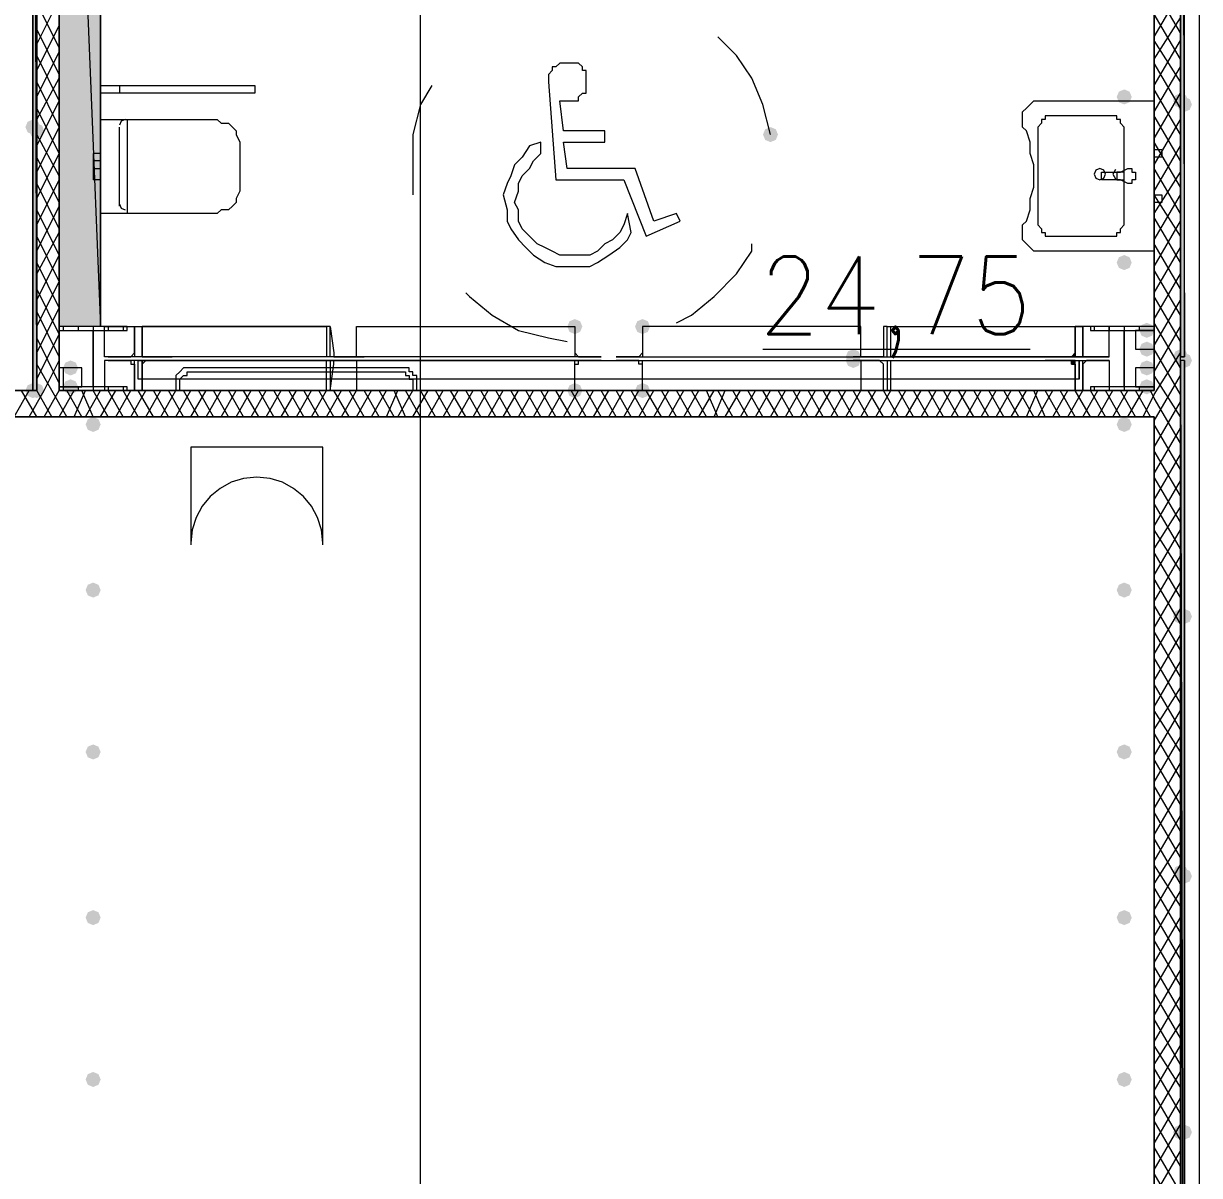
# Model space of a CAD drawing. Header units: millimetres. Extents: x 0 to 420, y 0 to 297.
# Drawn here: x 373.49 to 386.71, y 131.51 to 144.46 of the extents above; entities that cross this region are included whole.
import ezdxf

# ---------------------------------------------------------------- set-up
doc = ezdxf.new("R2010")
doc.units = ezdxf.units.MM
doc.styles.get("Standard").update_dxf_attribs({"font": 'STANDARD'})

msp = doc.modelspace()

# ---------------------------------------------------------------- hatches: boundary and pattern name
h = msp.add_hatch(color=7)
h.paths.add_polyline_path([(373.634, 158.072667), (373.591667, 158.072667), (373.634, 140.335)], flags=0)
h.paths.add_polyline_path([(373.591667, 158.072667), (373.634, 140.335), (373.591667, 140.335)], flags=0)
h = msp.add_hatch(color=7)
h.paths.add_polyline_path([(386.545667, 158.072667), (386.503333, 158.072667), (386.545667, 140.716)], flags=0)
h.paths.add_polyline_path([(386.503333, 158.072667), (386.545667, 140.716), (386.503333, 140.716)], flags=0)
h = msp.add_hatch(color=7)
h.paths.add_polyline_path([(374.353667, 152.484667), (373.888, 152.484667), (374.353667, 141.054667)], flags=0)
h.paths.add_polyline_path([(373.888, 152.484667), (374.353667, 141.054667), (373.888, 141.054667)], flags=0)
for color, points in [(7, [(374.353667, 143.637), (374.328796, 143.577204), (374.269, 143.552333), (374.209204, 143.577204), (374.184333, 143.637), (374.209204, 143.696796), (374.269, 143.721667), (374.328796, 143.696796)]), (7, [(385.953, 143.637), (385.928129, 143.577204), (385.868333, 143.552333), (385.808538, 143.577204), (385.783667, 143.637), (385.808537, 143.696796), (385.868333, 143.721667), (385.928129, 143.696796)]), (254, [(386.588, 143.594667), (386.563129, 143.534871), (386.503333, 143.51), (386.443537, 143.534871), (386.418667, 143.594667), (386.443537, 143.654462), (386.503333, 143.679333), (386.563129, 143.654463)]), (254, [(386.630333, 143.552333), (386.605462, 143.492537), (386.545667, 143.467667), (386.485871, 143.492537), (386.461, 143.552333), (386.485871, 143.612129), (386.545667, 143.637), (386.605462, 143.612129)]), (254, [(373.676333, 143.298333), (373.651462, 143.238537), (373.591667, 143.213667), (373.531871, 143.238537), (373.507, 143.298333), (373.531871, 143.358129), (373.591667, 143.383), (373.651462, 143.358129)]), (254, [(373.718667, 143.256), (373.693796, 143.196204), (373.634, 143.171333), (373.574204, 143.196204), (373.549333, 143.256), (373.574204, 143.315796), (373.634, 143.340667), (373.693796, 143.315796)]), (7, [(381.973667, 143.213667), (381.948796, 143.153871), (381.889, 143.129), (381.829204, 143.153871), (381.804333, 143.213667), (381.829204, 143.273462), (381.889, 143.298333), (381.948796, 143.273463)]), (7, [(374.353667, 141.774333), (374.328796, 141.714537), (374.269, 141.689667), (374.209204, 141.714537), (374.184333, 141.774333), (374.209204, 141.834129), (374.269, 141.859), (374.328796, 141.834129)]), (7, [(385.953, 141.774333), (385.928129, 141.714537), (385.868333, 141.689667), (385.808538, 141.714537), (385.783667, 141.774333), (385.808537, 141.834129), (385.868333, 141.859), (385.928129, 141.834129)]), (7, [(379.772333, 141.054667), (379.747462, 140.994871), (379.687667, 140.97), (379.627871, 140.994871), (379.603, 141.054667), (379.627871, 141.114462), (379.687667, 141.139333), (379.747462, 141.114463)]), (7, [(380.534333, 141.054667), (380.509462, 140.994871), (380.449667, 140.97), (380.389871, 140.994871), (380.365, 141.054667), (380.389871, 141.114462), (380.449667, 141.139333), (380.509462, 141.114463)]), (7, [(386.207, 141.012333), (386.182129, 140.952537), (386.122333, 140.927667), (386.062538, 140.952537), (386.037667, 141.012333), (386.062537, 141.072129), (386.122333, 141.097), (386.182129, 141.072129)]), (7, [(382.905, 140.716), (382.880129, 140.656204), (382.820333, 140.631333), (382.760538, 140.656204), (382.735667, 140.716), (382.760537, 140.775796), (382.820333, 140.800667), (382.880129, 140.775796)]), (7, [(382.905, 140.673667), (382.880129, 140.613871), (382.820333, 140.589), (382.760538, 140.613871), (382.735667, 140.673667), (382.760537, 140.733462), (382.820333, 140.758333), (382.880129, 140.733463)]), (7, [(386.207, 140.800667), (386.182129, 140.740871), (386.122333, 140.716), (386.062538, 140.740871), (386.037667, 140.800667), (386.062537, 140.860462), (386.122333, 140.885333), (386.182129, 140.860463)]), (254, [(386.588, 140.716), (386.563129, 140.656204), (386.503333, 140.631333), (386.443537, 140.656204), (386.418667, 140.716), (386.443537, 140.775796), (386.503333, 140.800667), (386.563129, 140.775796)]), (254, [(386.630333, 140.673667), (386.605462, 140.613871), (386.545667, 140.589), (386.485871, 140.613871), (386.461, 140.673667), (386.485871, 140.733462), (386.545667, 140.758333), (386.605462, 140.733463)]), (254, [(386.630333, 140.673667), (386.605462, 140.613871), (386.545667, 140.589), (386.485871, 140.613871), (386.461, 140.673667), (386.485871, 140.733462), (386.545667, 140.758333), (386.605462, 140.733463)]), (7, [(374.099667, 140.589), (374.074796, 140.529204), (374.015, 140.504333), (373.955204, 140.529204), (373.930333, 140.589), (373.955204, 140.648796), (374.015, 140.673667), (374.074796, 140.648796)]), (98, [(375.158, 140.716), (375.115667, 140.716)]), (98, [(384.979333, 140.716), (385.021667, 140.716)]), (98, [(384.979333, 140.673667), (385.021667, 140.673667)]), (7, [(386.207, 140.589), (386.182129, 140.529204), (386.122333, 140.504333), (386.062538, 140.529204), (386.037667, 140.589), (386.062537, 140.648796), (386.122333, 140.673667), (386.182129, 140.648796)]), (254, [(373.676333, 140.335), (373.651462, 140.275204), (373.591667, 140.250333), (373.531871, 140.275204), (373.507, 140.335), (373.531871, 140.394796), (373.591667, 140.419667), (373.651462, 140.394796)]), (7, [(373.718667, 140.335), (373.693796, 140.275204), (373.634, 140.250333), (373.574204, 140.275204), (373.549333, 140.335), (373.574204, 140.394796), (373.634, 140.419667), (373.693796, 140.394796)]), (7, [(374.099667, 140.377333), (374.074796, 140.317537), (374.015, 140.292667), (373.955204, 140.317537), (373.930333, 140.377333), (373.955204, 140.437129), (374.015, 140.462), (374.074796, 140.437129)]), (7, [(379.772333, 140.335), (379.747462, 140.275204), (379.687667, 140.250333), (379.627871, 140.275204), (379.603, 140.335), (379.627871, 140.394796), (379.687667, 140.419667), (379.747462, 140.394796)]), (7, [(380.534333, 140.335), (380.509462, 140.275204), (380.449667, 140.250333), (380.389871, 140.275204), (380.365, 140.335), (380.389871, 140.394796), (380.449667, 140.419667), (380.509462, 140.394796)]), (7, [(386.207, 140.377333), (386.182129, 140.317537), (386.122333, 140.292667), (386.062538, 140.317537), (386.037667, 140.377333), (386.062537, 140.437129), (386.122333, 140.462), (386.182129, 140.437129)]), (7, [(374.353667, 139.954), (374.328796, 139.894204), (374.269, 139.869333), (374.209204, 139.894204), (374.184333, 139.954), (374.209204, 140.013796), (374.269, 140.038667), (374.328796, 140.013796)]), (7, [(385.953, 139.954), (385.928129, 139.894204), (385.868333, 139.869333), (385.808538, 139.894204), (385.783667, 139.954), (385.808537, 140.013796), (385.868333, 140.038667), (385.928129, 140.013796)]), (7, [(374.353667, 138.091333), (374.328796, 138.031537), (374.269, 138.006667), (374.209204, 138.031537), (374.184333, 138.091333), (374.209204, 138.151129), (374.269, 138.176), (374.328796, 138.151129)]), (7, [(385.953, 138.091333), (385.928129, 138.031537), (385.868333, 138.006667), (385.808538, 138.031537), (385.783667, 138.091333), (385.808537, 138.151129), (385.868333, 138.176), (385.928129, 138.151129)]), (254, [(386.588, 137.795), (386.563129, 137.735204), (386.503333, 137.710333), (386.443537, 137.735204), (386.418667, 137.795), (386.443537, 137.854796), (386.503333, 137.879667), (386.563129, 137.854796)]), (254, [(386.630333, 137.795), (386.605462, 137.735204), (386.545667, 137.710333), (386.485871, 137.735204), (386.461, 137.795), (386.485871, 137.854796), (386.545667, 137.879667), (386.605462, 137.854796)]), (7, [(374.353667, 136.271), (374.328796, 136.211204), (374.269, 136.186333), (374.209204, 136.211204), (374.184333, 136.271), (374.209204, 136.330796), (374.269, 136.355667), (374.328796, 136.330796)]), (7, [(385.953, 136.271), (385.928129, 136.211204), (385.868333, 136.186333), (385.808538, 136.211204), (385.783667, 136.271), (385.808537, 136.330796), (385.868333, 136.355667), (385.928129, 136.330796)]), (254, [(386.588, 134.916333), (386.563129, 134.856537), (386.503333, 134.831667), (386.443537, 134.856537), (386.418667, 134.916333), (386.443537, 134.976129), (386.503333, 135.001), (386.563129, 134.976129)]), (254, [(386.630333, 134.874), (386.605462, 134.814204), (386.545667, 134.789333), (386.485871, 134.814204), (386.461, 134.874), (386.485871, 134.933796), (386.545667, 134.958667), (386.605462, 134.933796)]), (7, [(374.353667, 134.408333), (374.328796, 134.348537), (374.269, 134.323667), (374.209204, 134.348537), (374.184333, 134.408333), (374.209204, 134.468129), (374.269, 134.493), (374.328796, 134.468129)]), (7, [(385.953, 134.408333), (385.928129, 134.348537), (385.868333, 134.323667), (385.808538, 134.348537), (385.783667, 134.408333), (385.808537, 134.468129), (385.868333, 134.493), (385.928129, 134.468129)]), (7, [(374.353667, 132.588), (374.328796, 132.528204), (374.269, 132.503333), (374.209204, 132.528204), (374.184333, 132.588), (374.209204, 132.647796), (374.269, 132.672667), (374.328796, 132.647796)]), (7, [(385.953, 132.588), (385.928129, 132.528204), (385.868333, 132.503333), (385.808538, 132.528204), (385.783667, 132.588), (385.808537, 132.647796), (385.868333, 132.672667), (385.928129, 132.647796)]), (254, [(386.588, 131.995333), (386.563129, 131.935538), (386.503333, 131.910667), (386.443537, 131.935538), (386.418667, 131.995333), (386.443537, 132.055129), (386.503333, 132.08), (386.563129, 132.055129)]), (254, [(386.630333, 131.995333), (386.605462, 131.935538), (386.545667, 131.910667), (386.485871, 131.935538), (386.461, 131.995333), (386.485871, 132.055129), (386.545667, 132.08), (386.605462, 132.055129)])]:
    msp.add_hatch(color=color).paths.add_polyline_path(points, flags=0)
h = msp.add_hatch(color=98)
h.paths.add_polyline_path([(374.819333, 141.054667), (374.819333, 140.800667)], flags=0)
h.paths.add_polyline_path([(374.819333, 140.800667), (374.819333, 141.054667)], flags=0)
h = msp.add_hatch(color=98)
h.paths.add_polyline_path([(385.318, 141.054667), (385.318, 140.800667)], flags=0)
h.paths.add_polyline_path([(385.318, 140.800667), (385.318, 141.054667)], flags=0)
h = msp.add_hatch(color=98)
h.paths.add_polyline_path([(374.819333, 140.800667), (374.819333, 140.758333)], flags=0)
h.paths.add_polyline_path([(374.819333, 140.758333), (374.819333, 140.800667)], flags=0)
h = msp.add_hatch(color=98)
h.paths.add_polyline_path([(374.819333, 140.758333), (374.819333, 140.716)], flags=0)
h.paths.add_polyline_path([(374.819333, 140.716), (374.819333, 140.758333)], flags=0)
h = msp.add_hatch(color=98)
h.paths.add_polyline_path([(385.318, 140.716), (385.318, 140.758333)], flags=0)
h.paths.add_polyline_path([(385.318, 140.758333), (385.318, 140.716), (385.275667, 140.716)], flags=0)
h.paths.add_polyline_path([(385.318, 140.716), (385.275667, 140.716)], flags=0)
h.paths.add_polyline_path([(385.275667, 140.716), (385.318, 140.716)], flags=0)
h = msp.add_hatch(color=98)
h.paths.add_polyline_path([(385.318, 140.800667), (385.318, 140.758333)], flags=0)
h.paths.add_polyline_path([(385.318, 140.758333), (385.318, 140.800667)], flags=0)
h = msp.add_hatch(color=98)
h.paths.add_polyline_path([(374.819333, 140.716), (374.861667, 140.716)], flags=0)
h.paths.add_polyline_path([(374.861667, 140.716), (374.819333, 140.716)], flags=0)
h = msp.add_hatch(color=98)
h.paths.add_polyline_path([(375.115667, 140.716), (374.819333, 140.716)], flags=0)
h.paths.add_polyline_path([(375.115667, 140.716), (374.819333, 140.716), (374.861667, 140.716)], flags=0)
h = msp.add_hatch(color=98)
h.paths.add_polyline_path([(374.819333, 140.716), (375.158, 140.716)], flags=0)
h.paths.add_polyline_path([(375.158, 140.716), (374.819333, 140.716)], flags=0)
h.paths.add_polyline_path([(375.158, 140.716), (374.819333, 140.716)], flags=0)
h.paths.add_polyline_path([(374.819333, 140.716), (375.158, 140.716)], flags=0)
h.paths.add_polyline_path([(375.158, 140.716), (374.819333, 140.716)], flags=0)
h.paths.add_polyline_path([(375.158, 140.716), (374.819333, 140.716)], flags=0)
h.paths.add_polyline_path([(374.819333, 140.716), (375.158, 140.716)], flags=0)
h.paths.add_polyline_path([(375.158, 140.716), (374.819333, 140.716)], flags=0)
h.paths.add_polyline_path([(375.158, 140.716), (374.819333, 140.716)], flags=0)
h.paths.add_polyline_path([(374.819333, 140.716), (375.158, 140.716)], flags=0)
h.paths.add_polyline_path([(375.158, 140.716), (374.819333, 140.716)], flags=0)
h.paths.add_polyline_path([(375.158, 140.716), (374.819333, 140.716)], flags=0)
h.paths.add_polyline_path([(374.819333, 140.716), (375.158, 140.716)], flags=0)
h = msp.add_hatch(color=98)
h.paths.add_polyline_path([(374.819333, 140.673667), (375.158, 140.673667)], flags=0)
h.paths.add_polyline_path([(375.158, 140.673667), (374.819333, 140.673667)], flags=0)
h.paths.add_polyline_path([(375.158, 140.673667), (374.819333, 140.673667)], flags=0)
h.paths.add_polyline_path([(374.819333, 140.673667), (375.158, 140.673667)], flags=0)
h.paths.add_polyline_path([(375.158, 140.673667), (374.819333, 140.673667)], flags=0)
h.paths.add_polyline_path([(375.158, 140.673667), (374.819333, 140.673667)], flags=0)
h.paths.add_polyline_path([(374.819333, 140.673667), (375.158, 140.673667)], flags=0)
h.paths.add_polyline_path([(375.158, 140.673667), (374.819333, 140.673667)], flags=0)
h.paths.add_polyline_path([(375.158, 140.673667), (374.819333, 140.673667)], flags=0)
h.paths.add_polyline_path([(374.819333, 140.673667), (375.158, 140.673667)], flags=0)
h.paths.add_polyline_path([(375.158, 140.673667), (374.819333, 140.673667)], flags=0)
h.paths.add_polyline_path([(375.158, 140.673667), (374.819333, 140.673667)], flags=0)
h.paths.add_polyline_path([(374.819333, 140.673667), (375.158, 140.673667)], flags=0)
h.paths.add_polyline_path([(375.158, 140.673667), (375.115667, 140.673667)], flags=0)
h.paths.add_polyline_path([(375.158, 140.673667), (375.115667, 140.673667)], flags=0)
h.paths.add_polyline_path([(375.115667, 140.673667), (375.158, 140.673667)], flags=0)
h = msp.add_hatch(color=98)
h.paths.add_polyline_path([(374.861667, 140.673667), (374.819333, 140.673667)], flags=0)
h.paths.add_polyline_path([(374.861667, 140.673667), (374.819333, 140.673667), (375.115667, 140.673667)], flags=0)
h = msp.add_hatch(color=98)
h.paths.add_polyline_path([(374.819333, 140.631333), (374.819333, 140.589)], flags=0)
h.paths.add_polyline_path([(374.819333, 140.589), (374.819333, 140.631333)], flags=0)
h = msp.add_hatch(color=98)
h.paths.add_polyline_path([(375.115667, 140.716), (375.158, 140.716)], flags=0)
h.paths.add_polyline_path([(375.158, 140.716), (375.115667, 140.716)], flags=0)
h = msp.add_hatch(color=98)
h.paths.add_polyline_path([(384.979333, 140.716), (385.021667, 140.716)], flags=0)
h.paths.add_polyline_path([(385.021667, 140.716), (384.979333, 140.716)], flags=0)
h = msp.add_hatch(color=98)
h.paths.add_polyline_path([(384.979333, 140.716), (385.318, 140.716)], flags=0)
h.paths.add_polyline_path([(385.318, 140.716), (384.979333, 140.716)], flags=0)
h.paths.add_polyline_path([(385.318, 140.716), (384.979333, 140.716)], flags=0)
h.paths.add_polyline_path([(384.979333, 140.716), (385.318, 140.716)], flags=0)
h.paths.add_polyline_path([(385.318, 140.716), (384.979333, 140.716)], flags=0)
h.paths.add_polyline_path([(385.318, 140.716), (384.979333, 140.716)], flags=0)
h.paths.add_polyline_path([(384.979333, 140.716), (385.318, 140.716)], flags=0)
h.paths.add_polyline_path([(385.318, 140.716), (384.979333, 140.716)], flags=0)
h.paths.add_polyline_path([(385.318, 140.716), (384.979333, 140.716)], flags=0)
h.paths.add_polyline_path([(384.979333, 140.716), (385.318, 140.716)], flags=0)
h.paths.add_polyline_path([(385.318, 140.716), (384.979333, 140.716)], flags=0)
h.paths.add_polyline_path([(385.318, 140.716), (384.979333, 140.716)], flags=0)
h.paths.add_polyline_path([(384.979333, 140.716), (385.318, 140.716)], flags=0)
h = msp.add_hatch(color=98)
h.paths.add_polyline_path([(384.979333, 140.673667), (385.318, 140.673667)], flags=0)
h.paths.add_polyline_path([(385.318, 140.673667), (384.979333, 140.673667)], flags=0)
h.paths.add_polyline_path([(385.318, 140.673667), (384.979333, 140.673667)], flags=0)
h.paths.add_polyline_path([(384.979333, 140.673667), (385.318, 140.673667)], flags=0)
h.paths.add_polyline_path([(385.318, 140.673667), (384.979333, 140.673667)], flags=0)
h.paths.add_polyline_path([(385.318, 140.673667), (384.979333, 140.673667)], flags=0)
h.paths.add_polyline_path([(384.979333, 140.673667), (385.318, 140.673667)], flags=0)
h.paths.add_polyline_path([(385.318, 140.673667), (384.979333, 140.673667)], flags=0)
h.paths.add_polyline_path([(385.318, 140.673667), (384.979333, 140.673667)], flags=0)
h.paths.add_polyline_path([(384.979333, 140.673667), (385.318, 140.673667)], flags=0)
h.paths.add_polyline_path([(385.318, 140.673667), (384.979333, 140.673667)], flags=0)
h.paths.add_polyline_path([(385.318, 140.673667), (384.979333, 140.673667)], flags=0)
h.paths.add_polyline_path([(384.979333, 140.673667), (385.318, 140.673667)], flags=0)
h = msp.add_hatch(color=98)
h.paths.add_polyline_path([(384.979333, 140.673667), (385.021667, 140.673667)], flags=0)
h.paths.add_polyline_path([(385.021667, 140.673667), (384.979333, 140.673667)], flags=0)
h = msp.add_hatch(color=98)
h.paths.add_polyline_path([(385.318, 140.716), (385.275667, 140.716)], flags=0)
h.paths.add_polyline_path([(385.275667, 140.716), (385.318, 140.716)], flags=0)
h.paths.add_polyline_path([(385.318, 140.716), (385.275667, 140.716)], flags=0)
h.paths.add_polyline_path([(385.318, 140.716), (385.275667, 140.716), (385.021667, 140.716)], flags=0)
h = msp.add_hatch(color=98)
h.paths.add_polyline_path([(385.318, 140.673667), (385.021667, 140.673667)], flags=0)
h.paths.add_polyline_path([(385.021667, 140.673667), (385.318, 140.673667), (385.275667, 140.673667)], flags=0)
h = msp.add_hatch(color=98)
h.paths.add_polyline_path([(385.318, 140.673667), (385.275667, 140.673667), (385.318, 140.631333)], flags=0)
h.paths.add_polyline_path([(385.275667, 140.673667), (385.318, 140.631333), (385.275667, 140.631333)], flags=0)
h.paths.add_polyline_path([(385.318, 140.631333), (385.275667, 140.631333)], flags=0)
h.paths.add_polyline_path([(385.275667, 140.631333), (385.318, 140.631333)], flags=0)
h.paths.add_polyline_path([(385.318, 140.631333), (385.275667, 140.631333)], flags=0)
h.paths.add_polyline_path([(385.318, 140.631333), (385.275667, 140.631333)], flags=0)
h = msp.add_hatch(color=98)
h.paths.add_polyline_path([(385.318, 140.631333), (385.318, 140.589)], flags=0)
h.paths.add_polyline_path([(385.318, 140.589), (385.318, 140.631333)], flags=0)
h = msp.add_hatch(color=7)
h.paths.add_polyline_path([(386.545667, 140.673667), (386.503333, 140.673667), (386.545667, 123.317)], flags=0)
h.paths.add_polyline_path([(386.503333, 140.673667), (386.545667, 123.317), (386.503333, 123.317)], flags=0)
h = msp.add_hatch(color=98)
h.paths.add_polyline_path([(374.819333, 140.589), (374.819333, 140.335)], flags=0)
h.paths.add_polyline_path([(374.819333, 140.335), (374.819333, 140.589)], flags=0)
h = msp.add_hatch(color=98)
h.paths.add_polyline_path([(385.318, 140.589), (385.318, 140.335)], flags=0)
h.paths.add_polyline_path([(385.318, 140.335), (385.318, 140.589)], flags=0)

# ---------------------------------------------------------------- linework, layer by layer
at = {"color": 7, "lineweight": 0}
for points in [[(100.922667, 105.029), (386.715, 105.029), (386.715, 222.715667), (100.922667, 222.715667)], [(373.634, 158.072667), (373.591667, 158.072667), (373.634, 140.335)], [(373.591667, 158.072667), (373.634, 140.335), (373.591667, 140.335)], [(373.634, 140.335), (373.634, 158.072667), (373.591667, 158.072667), (373.591667, 140.335)], [(373.634, 140.335), (373.634, 158.072667), (373.591667, 158.072667), (373.591667, 140.335)], [(386.545667, 158.072667), (386.503333, 158.072667), (386.545667, 140.716)], [(386.503333, 158.072667), (386.545667, 140.716), (386.503333, 140.716)], [(386.503333, 158.072667), (386.503333, 140.716), (386.545667, 140.716), (386.545667, 158.072667)], [(386.503333, 158.072667), (386.503333, 140.716), (386.545667, 140.716), (386.545667, 158.072667)], [(374.353667, 152.484667), (373.888, 152.484667), (374.353667, 141.054667)], [(373.888, 152.484667), (374.353667, 141.054667), (373.888, 141.054667)], [(374.353667, 152.484667), (374.353667, 141.054667), (373.888, 141.054667), (373.888, 152.484667)], [(373.634, 140.335), (373.634, 151.468667), (357.039333, 151.468667), (357.039333, 140.335)], [(379.391333, 143.806333), (379.476, 142.705667), (380.238, 142.705667), (380.492, 142.070667), (380.873, 142.24), (380.830667, 142.324667), (380.576667, 142.24), (380.365, 142.832667), (379.603, 142.832667), (379.560667, 143.129), (380.026333, 143.129), (380.026333, 143.256), (379.560667, 143.256), (379.518333, 143.594667), (379.560667, 143.594667), (379.603, 143.594667), (379.645333, 143.594667), (379.687667, 143.594667), (379.73, 143.594667), (379.73, 143.637), (379.772333, 143.679333), (379.814667, 143.679333), (379.814667, 143.721667), (379.814667, 143.764), (379.814667, 143.806333), (379.814667, 143.848667), (379.814667, 143.891), (379.814667, 143.933333), (379.772333, 143.933333), (379.772333, 143.975667), (379.73, 144.018), (379.687667, 144.018), (379.645333, 144.018), (379.603, 144.018), (379.560667, 144.018), (379.518333, 144.018), (379.476, 143.975667), (379.433667, 143.975667), (379.433667, 143.933333), (379.391333, 143.891), (379.391333, 143.848667)], [(374.353667, 143.848667), (374.353667, 143.594667)], [(374.353667, 143.764), (376.089333, 143.764), (376.089333, 143.721667), (376.089333, 143.679333), (374.353667, 143.679333), (374.353667, 143.764), (374.565333, 143.764), (374.565333, 143.679333), (374.353667, 143.679333)], [(384.767667, 143.256), (384.725333, 143.298333), (384.725333, 143.383), (384.725333, 143.467667), (384.767667, 143.51), (384.81, 143.552333), (384.852333, 143.594667), (384.894667, 143.594667), (386.207, 143.594667), (386.207, 141.901333), (384.894667, 141.901333), (384.852333, 141.901333), (384.81, 141.943667), (384.767667, 141.986), (384.725333, 142.028333), (384.725333, 142.113), (384.725333, 142.197667), (384.767667, 142.24), (384.81, 142.367), (384.81, 142.494), (384.852333, 142.621), (384.852333, 142.748), (384.852333, 142.875), (384.81, 143.002), (384.81, 143.129)], [(385.741333, 143.425333), (385.021667, 143.425333), (384.979333, 143.425333), (384.979333, 143.383), (384.937, 143.383), (384.937, 143.340667), (384.894667, 143.298333), (384.894667, 143.256), (384.894667, 142.24), (384.894667, 142.197667), (384.937, 142.155333), (384.937, 142.113), (384.979333, 142.113), (384.979333, 142.070667), (385.021667, 142.070667), (385.741333, 142.070667), (385.783667, 142.070667), (385.783667, 142.113), (385.826, 142.113), (385.826, 142.155333), (385.868333, 142.197667), (385.868333, 142.24), (385.868333, 143.256), (385.868333, 143.298333), (385.826, 143.340667), (385.826, 143.383), (385.783667, 143.383), (385.783667, 143.425333)], [(375.92, 142.621), (375.92, 142.578667), (375.877667, 142.494), (375.877667, 142.451667), (375.835333, 142.409333), (375.793, 142.367), (375.708333, 142.367), (375.666, 142.324667), (375.623667, 142.324667), (374.353667, 142.324667), (374.353667, 143.383), (375.623667, 143.383), (375.666, 143.383), (375.708333, 143.340667), (375.793, 143.340667), (375.835333, 143.298333), (375.877667, 143.256), (375.877667, 143.213667), (375.92, 143.129), (375.92, 143.086667)], [(374.353667, 142.494), (374.353667, 143.213667)], [(380.322667, 142.113), (380.280333, 142.324667), (380.238, 142.197667), (380.195667, 142.113), (380.111, 142.028333), (380.026333, 141.986), (379.941667, 141.901333), (379.857, 141.859), (379.73, 141.859), (379.645333, 141.859), (379.518333, 141.859), (379.433667, 141.901333), (379.349, 141.943667), (379.264333, 141.986), (379.179667, 142.070667), (379.095, 142.155333), (379.052667, 142.24), (379.052667, 142.367), (379.010333, 142.451667), (379.052667, 142.578667), (379.052667, 142.663333), (379.095, 142.748), (379.179667, 142.832667), (379.222, 142.917333), (379.306667, 143.002), (379.306667, 143.129), (379.179667, 143.086667), (379.095, 142.959667), (379.010333, 142.875), (378.968, 142.748), (378.925667, 142.663333), (378.883333, 142.536333), (378.925667, 142.367), (378.925667, 142.24), (378.968, 142.155333), (379.052667, 142.028333), (379.137333, 141.943667), (379.222, 141.859), (379.349, 141.774333), (379.476, 141.732), (379.603, 141.732), (379.73, 141.732), (379.857, 141.732), (379.941667, 141.774333), (380.068667, 141.859), (380.195667, 141.943667), (380.280333, 142.028333)], [(386.207, 142.959667), (386.207, 143.044333), (386.291667, 143.044333), (386.291667, 142.959667)], [(385.656667, 142.769167), (385.638061, 142.814061), (385.593167, 142.832667), (385.548272, 142.814061), (385.529667, 142.769167), (385.548272, 142.724272), (385.593167, 142.705667), (385.638061, 142.724272)], [(385.910667, 142.663333), (385.826, 142.705667), (385.783667, 142.705667), (385.614333, 142.705667), (385.614333, 142.748), (385.614333, 142.790333), (385.783667, 142.790333), (385.826, 142.790333), (385.910667, 142.832667), (385.953, 142.832667), (385.953, 142.790333), (385.995333, 142.790333), (385.995333, 142.748), (385.995333, 142.705667), (385.953, 142.705667), (385.953, 142.663333)], [(386.207, 142.451667), (386.207, 142.536333), (386.291667, 142.536333), (386.291667, 142.451667)], [(374.65, 141.054667), (373.888, 141.054667), (373.888, 141.012333), (374.269, 141.012333), (374.269, 140.377333), (373.888, 140.377333), (373.888, 140.335), (374.65, 140.335), (374.65, 140.377333), (374.269, 140.377333), (374.269, 141.012333), (374.65, 141.012333)], [(377.232333, 141.054667), (379.687667, 141.054667), (379.687667, 140.716), (377.232333, 140.716)], [(382.905, 141.054667), (380.449667, 141.054667), (380.449667, 140.716), (382.905, 140.716)], [(386.207, 141.054667), (385.487333, 141.054667), (385.487333, 141.012333), (385.868333, 141.012333), (385.868333, 140.377333), (385.487333, 140.377333), (385.487333, 140.335), (386.207, 140.335), (386.207, 140.377333), (385.868333, 140.377333), (385.868333, 141.012333), (386.207, 141.012333)], [(386.207, 141.012333), (385.995333, 141.012333), (385.995333, 140.800667), (386.207, 140.800667), (386.207, 141.012333), (385.995333, 141.012333), (385.995333, 140.800667), (386.207, 140.800667)], [(377.232333, 140.335), (379.687667, 140.335), (379.687667, 140.673667), (377.232333, 140.673667)], [(382.905, 140.335), (380.449667, 140.335), (380.449667, 140.673667), (382.905, 140.673667)], [(385.699, 140.716), (385.445, 140.716), (385.402667, 140.716)], [(386.545667, 140.673667), (386.503333, 140.673667), (386.545667, 123.317)], [(386.503333, 140.673667), (386.545667, 123.317), (386.503333, 123.317)], [(386.545667, 123.317), (386.545667, 140.673667), (386.503333, 140.673667), (386.503333, 123.317)], [(386.545667, 123.317), (386.545667, 140.673667), (386.503333, 140.673667), (386.503333, 123.317)], [(374.142, 140.589), (373.930333, 140.589), (373.930333, 140.377333), (374.142, 140.377333), (374.142, 140.589), (373.888, 140.589), (373.888, 140.377333), (374.142, 140.377333)], [(375.158, 140.335), (375.285, 140.335), (375.242667, 140.335), (375.242667, 140.419667), (375.242667, 140.462), (375.285, 140.504333), (375.327333, 140.504333), (375.327333, 140.546667), (375.369667, 140.546667), (377.740333, 140.546667), (377.782667, 140.546667), (377.782667, 140.504333), (377.825, 140.504333), (377.825, 140.462), (377.867333, 140.462), (377.867333, 140.419667), (377.867333, 140.335), (377.825, 140.335), (377.952, 140.335), (377.909667, 140.335), (377.909667, 140.419667), (377.909667, 140.462), (377.909667, 140.504333), (377.867333, 140.504333), (377.867333, 140.546667), (377.825, 140.546667), (377.825, 140.589), (377.782667, 140.589), (377.740333, 140.589), (375.369667, 140.589), (375.327333, 140.589), (375.285, 140.589), (375.242667, 140.546667), (375.200333, 140.504333), (375.200333, 140.462), (375.200333, 140.419667), (375.200333, 140.335)], [(386.207, 140.589), (385.995333, 140.589), (385.995333, 140.377333), (386.207, 140.377333), (386.207, 140.589), (385.995333, 140.589), (385.995333, 140.377333), (386.207, 140.377333)], [(364.49, 140.038667), (357.039333, 140.038667), (357.039333, 105.537), (369.697, 105.537), (369.697, 111.633), (386.207, 111.633), (386.207, 122.936), (386.207, 140.038667)]]:
    msp.add_lwpolyline(points, close=True, dxfattribs=at)
at = {"color": 1, "lineweight": 0}
msp.add_lwpolyline([(278.595667, 123.232333), (368.596334, 123.232333), (368.596334, 124.375333), (370.205, 124.375333), (370.924667, 124.375333), (370.924667, 108.458), (377.952, 108.458), (377.952, 160.739666), (380.195667, 160.739666), (380.195667, 163.872333), (365.294334, 163.872333), (365.294334, 145.668999), (361.992334, 145.668999), (361.992334, 149.351999), (361.992334, 150.071666), (361.272667, 150.071666), (348.191667, 150.071666), (348.191667, 146.430999), (348.191667, 145.668999), (344.381667, 145.668999), (344.381667, 149.351999), (344.381667, 150.071666), (330.792667, 150.071666)], dxfattribs=at)
at = {"color": 7, "lineweight": 0}
for points in [[(386.503333, 105.537), (386.503333, 160.528)], [(373.634, 158.072667), (373.634, 140.335), (373.591667, 158.072667), (373.591667, 140.335)], [(386.503333, 140.716), (386.503333, 158.072667), (386.545667, 140.716), (386.545667, 158.072667)], [(373.888, 140.335), (373.888, 152.484667)], [(386.207, 152.484667), (386.207, 140.335)], [(373.634, 151.468667), (373.634, 140.335)], [(386.503333, 144.356667), (386.207, 144.864667)], [(373.634, 144.229667), (373.888, 144.737667)], [(386.207, 144.314333), (386.503333, 144.822333)], [(373.888, 144.187333), (373.634, 144.695333)], [(386.503333, 144.060333), (386.207, 144.568333)], [(386.207, 144.060333), (386.503333, 144.526)], [(373.634, 143.933333), (373.888, 144.441333)], [(373.888, 143.891), (373.634, 144.399)], [(381.889, 143.213667), (381.804333, 143.552333), (381.677333, 143.848667), (381.508, 144.102667), (381.296333, 144.314333)], [(386.207, 143.764), (386.503333, 144.272)], [(386.503333, 143.806333), (386.207, 144.272)], [(373.634, 143.637), (373.888, 144.145)], [(373.888, 143.594667), (373.634, 144.102667)], [(386.503333, 143.51), (386.207, 144.018)], [(386.207, 143.467667), (386.503333, 143.975667)], [(373.634, 143.383), (373.888, 143.848667)], [(373.888, 143.298333), (373.634, 143.806333)], [(378.079, 143.764), (377.952, 143.552333), (377.867333, 143.213667), (377.867333, 142.875), (377.867333, 142.536333)], [(386.503333, 143.213667), (386.207, 143.721667)], [(386.207, 143.171333), (386.503333, 143.679333)], [(373.634, 143.086667), (373.888, 143.594667)], [(373.888, 143.002), (373.634, 143.51)], [(386.503333, 142.917333), (386.207, 143.425333)], [(373.634, 142.790333), (373.888, 143.298333)], [(374.628833, 143.383), (374.583939, 143.364394), (374.565333, 143.3195)], [(374.565333, 142.875), (374.565333, 143.298333)], [(374.65, 143.383), (374.65, 142.324667)], [(386.207, 142.875), (386.503333, 143.383)], [(373.888, 142.748), (373.634, 143.213667)], [(386.503333, 142.621), (386.207, 143.129)], [(386.207, 142.578667), (386.503333, 143.086667)], [(373.634, 142.494), (373.888, 143.002)], [(373.888, 142.451667), (373.634, 142.959667)], [(374.269, 143.002), (374.269, 142.959667), (374.269, 142.917333)], [(374.353667, 143.002), (374.269, 143.002)], [(374.353667, 142.917333), (374.269, 142.917333), (374.269, 142.875), (374.269, 142.832667), (374.353667, 142.832667)], [(374.353667, 143.002), (374.353667, 142.959667), (374.353667, 142.917333)], [(374.353667, 142.917333), (374.353667, 142.875), (374.353667, 142.832667)], [(374.565333, 142.409333), (374.565333, 142.875)], [(374.269, 142.832667), (374.269, 142.748), (374.269, 142.705667)], [(374.353667, 142.832667), (374.353667, 142.748), (374.353667, 142.705667)], [(385.770459, 142.822557), (385.741333, 142.769175), (385.770459, 142.715793)], [(385.826, 142.790333), (385.783667, 142.790333), (385.783667, 142.748), (385.783667, 142.705667), (385.826, 142.705667)], [(385.868333, 142.790333), (385.826, 142.790333)], [(385.826, 142.705667), (385.868333, 142.705667), (385.868333, 142.790333)], [(386.503333, 142.324667), (386.207, 142.832667)], [(386.207, 142.324667), (386.503333, 142.790333)], [(373.634, 142.197667), (373.888, 142.705667)], [(373.888, 142.155333), (373.634, 142.663333)], [(374.353667, 142.705667), (374.269, 142.705667)], [(386.207, 142.028333), (386.503333, 142.536333)], [(386.503333, 142.070667), (386.207, 142.536333)], [(373.634, 141.901333), (373.888, 142.409333)], [(373.888, 141.859), (373.634, 142.367)], [(374.565333, 142.4305), (374.583939, 142.385605), (374.628833, 142.367)], [(386.503333, 141.774333), (386.207, 142.282333)], [(386.207, 141.732), (386.503333, 142.24)], [(373.634, 141.647333), (373.888, 142.113)], [(373.888, 141.562667), (373.634, 142.070667)], [(380.830667, 141.097), (381, 141.181667), (381.254, 141.393333), (381.508, 141.647333), (381.677333, 141.901333), (381.677333, 141.986)], [(386.503333, 141.478), (386.207, 141.986)], [(373.634, 141.351), (373.888, 141.859)], [(386.207, 141.435667), (386.503333, 141.943667)], [(373.888, 141.266333), (373.634, 141.774333)], [(386.503333, 141.181667), (386.207, 141.689667)], [(373.634, 141.054667), (373.888, 141.562667)], [(386.207, 141.139333), (386.503333, 141.647333)], [(373.888, 140.97), (373.634, 141.478)], [(378.46, 141.435667), (378.502333, 141.393333), (378.756333, 141.181667), (379.052667, 141.012333), (379.391333, 140.927667), (379.603, 140.885333)], [(386.503333, 140.885333), (386.207, 141.393333)], [(386.207, 140.843), (386.503333, 141.351)], [(373.634, 140.758333), (373.888, 141.266333)], [(373.888, 140.716), (373.634, 141.224)], [(373.930333, 141.054667), (373.930333, 141.012333)], [(374.099667, 141.054667), (374.099667, 141.012333)], [(374.269, 141.054667), (374.269, 140.335)], [(374.819333, 140.716), (374.396, 140.716), (374.396, 141.054667), (374.819333, 141.054667)], [(374.438333, 141.054667), (374.438333, 141.012333)], [(374.734667, 141.054667), (376.893667, 141.054667), (376.893667, 140.716), (374.734667, 140.716), (374.438333, 140.716), (374.692333, 140.716), (374.734667, 140.758333), (374.734667, 141.054667), (374.734667, 140.716)], [(374.607667, 141.054667), (374.607667, 141.012333)], [(376.936, 141.054667), (374.819333, 141.054667)], [(376.936, 140.716), (376.936, 141.054667), (376.978333, 140.758333), (376.978333, 140.716)], [(379.687667, 141.054667), (379.687667, 140.758333), (379.73, 140.716), (379.984, 140.716)], [(380.449667, 141.054667), (380.449667, 140.758333), (380.407333, 140.716), (380.153333, 140.716)], [(383.201333, 140.716), (383.201333, 141.054667), (383.159, 141.054667), (383.159, 140.758333), (383.159, 140.716)], [(383.201333, 141.054667), (385.318, 141.054667)], [(385.402667, 140.716), (385.402667, 141.054667), (385.402667, 140.758333), (385.402667, 140.716), (383.243667, 140.716), (383.243667, 141.054667), (385.402667, 141.054667)], [(385.318, 140.716), (385.699, 140.716), (385.699, 141.054667), (385.318, 141.054667)], [(385.529667, 141.054667), (385.529667, 141.012333)], [(385.699, 141.054667), (385.699, 141.012333)], [(385.868333, 141.054667), (385.868333, 140.335)], [(386.037667, 141.054667), (386.037667, 141.012333)], [(386.503333, 140.589), (386.207, 141.097)], [(386.207, 141.054667), (386.207, 141.012333)], [(386.207, 140.546667), (386.503333, 141.054667)], [(373.634, 140.462), (373.888, 140.97)], [(373.888, 140.419667), (373.634, 140.927667)], [(381.804333, 140.800667), (384.81, 140.800667)], [(386.503333, 140.292667), (386.207, 140.800667)], [(386.207, 140.292667), (386.503333, 140.758333)], [(373.803333, 140.335), (373.634, 140.631333)], [(373.718667, 140.335), (373.888, 140.673667)], [(374.819333, 140.673667), (374.396, 140.673667), (374.396, 140.335), (374.819333, 140.335)], [(374.734667, 140.335), (376.893667, 140.335), (376.893667, 140.673667), (374.734667, 140.673667), (374.438333, 140.673667), (374.692333, 140.673667), (374.692333, 140.631333), (374.734667, 140.631333), (374.734667, 140.335), (374.734667, 140.673667)], [(385.360333, 140.462), (385.360333, 140.673667), (385.360333, 140.631333), (385.360333, 140.462), (374.777, 140.462), (374.777, 140.673667), (385.360333, 140.673667)], [(376.936, 140.716), (374.819333, 140.716)], [(376.936, 140.673667), (374.819333, 140.673667)], [(375.158, 140.716), (374.861667, 140.716)], [(375.158, 140.673667), (374.861667, 140.673667)], [(377.274667, 140.716), (377.317, 140.716), (377.274667, 140.716), (376.978333, 140.716), (377.274667, 140.716), (376.936, 140.716)], [(376.936, 140.673667), (376.936, 140.335), (376.978333, 140.631333)], [(376.978333, 140.631333), (376.978333, 140.673667), (377.274667, 140.673667), (376.936, 140.673667)], [(377.274667, 140.673667), (377.317, 140.673667), (377.274667, 140.673667), (376.978333, 140.673667)], [(379.984, 140.716), (379.687667, 140.716)], [(379.984, 140.673667), (379.687667, 140.673667)], [(379.687667, 140.335), (379.687667, 140.631333), (379.73, 140.631333), (379.73, 140.673667), (379.984, 140.673667)], [(380.153333, 140.716), (380.449667, 140.716)], [(380.153333, 140.673667), (380.449667, 140.673667)], [(380.449667, 140.335), (380.449667, 140.631333), (380.407333, 140.631333), (380.407333, 140.673667), (380.153333, 140.673667)], [(383.159, 140.716), (383.116667, 140.716), (382.862667, 140.716), (382.820333, 140.716), (383.201333, 140.716)], [(383.159, 140.631333), (383.116667, 140.673667), (382.862667, 140.673667), (382.820333, 140.673667), (383.201333, 140.673667)], [(382.862667, 140.716), (383.116667, 140.716)], [(382.862667, 140.673667), (383.116667, 140.673667)], [(383.201333, 140.673667), (383.201333, 140.335), (383.159, 140.335), (383.159, 140.631333)], [(383.201333, 140.716), (385.318, 140.716)], [(383.201333, 140.673667), (385.318, 140.673667)], [(385.402667, 140.335), (383.243667, 140.335), (383.243667, 140.673667), (385.402667, 140.673667), (385.699, 140.673667), (385.445, 140.673667), (385.402667, 140.631333), (385.402667, 140.335), (385.402667, 140.673667)], [(384.979333, 140.716), (385.275667, 140.716)], [(384.979333, 140.673667), (385.275667, 140.673667)], [(385.318, 140.673667), (385.699, 140.673667), (385.699, 140.335), (385.318, 140.335)], [(386.545667, 123.317), (386.545667, 140.673667), (386.545667, 123.317), (386.503333, 140.673667)], [(386.207, 139.996333), (386.503333, 140.504333)], [(386.503333, 140.038667), (386.207, 140.504333)], [(373.888, 140.335), (373.888, 140.377333)], [(373.930333, 140.377333), (373.930333, 140.335)], [(374.099667, 140.377333), (374.099667, 140.335)], [(374.438333, 140.377333), (374.438333, 140.335)], [(374.607667, 140.377333), (374.607667, 140.335)], [(385.529667, 140.377333), (385.529667, 140.335)], [(385.699, 140.377333), (385.699, 140.335)], [(386.037667, 140.377333), (386.037667, 140.335)], [(386.207, 140.377333), (386.207, 140.335)], [(373.634, 140.335), (370.84, 140.335)], [(373.38, 140.038667), (373.549333, 140.335)], [(373.634, 140.038667), (373.464667, 140.335)], [(373.549333, 140.038667), (373.718667, 140.335)], [(373.803333, 140.038667), (373.634, 140.335)], [(373.718667, 140.038667), (373.888, 140.335)], [(373.972667, 140.038667), (373.803333, 140.335)], [(373.888, 140.038667), (374.057333, 140.335)], [(386.207, 140.335), (373.888, 140.335)], [(374.142, 140.038667), (373.972667, 140.335)], [(374.057333, 140.038667), (374.184333, 140.335)], [(374.269, 140.038667), (374.142, 140.335)], [(374.184333, 140.038667), (374.353667, 140.335)], [(374.438333, 140.038667), (374.269, 140.335)], [(374.353667, 140.038667), (374.523, 140.335)], [(374.607667, 140.038667), (374.438333, 140.335)], [(374.523, 140.038667), (374.692333, 140.335)], [(374.777, 140.038667), (374.607667, 140.335)], [(374.692333, 140.038667), (374.861667, 140.335)], [(374.946333, 140.038667), (374.777, 140.335)], [(376.936, 140.335), (374.819333, 140.335)], [(374.861667, 140.038667), (375.031, 140.335)], [(375.115667, 140.038667), (374.946333, 140.335)], [(375.031, 140.038667), (375.200333, 140.335)], [(375.285, 140.038667), (375.115667, 140.335)], [(375.200333, 140.038667), (375.369667, 140.335)], [(375.200333, 140.335), (375.242667, 140.335)], [(375.454333, 140.038667), (375.285, 140.335)], [(375.369667, 140.038667), (375.539, 140.335)], [(375.623667, 140.038667), (375.454333, 140.335)], [(375.539, 140.038667), (375.708333, 140.335)], [(375.793, 140.038667), (375.623667, 140.335)], [(375.708333, 140.038667), (375.877667, 140.335)], [(375.962333, 140.038667), (375.793, 140.335)], [(375.877667, 140.038667), (376.047, 140.335)], [(376.131667, 140.038667), (375.962333, 140.335)], [(376.047, 140.038667), (376.216333, 140.335)], [(376.301, 140.038667), (376.131667, 140.335)], [(376.216333, 140.038667), (376.385667, 140.335)], [(376.470333, 140.038667), (376.301, 140.335)], [(376.385667, 140.038667), (376.555, 140.335)], [(376.639667, 140.038667), (376.470333, 140.335)], [(376.555, 140.038667), (376.724333, 140.335)], [(376.809, 140.038667), (376.639667, 140.335)], [(376.724333, 140.038667), (376.893667, 140.335)], [(376.978333, 140.038667), (376.809, 140.335)], [(376.893667, 140.038667), (377.063, 140.335)], [(377.147667, 140.038667), (376.978333, 140.335)], [(377.063, 140.038667), (377.232333, 140.335)], [(377.317, 140.038667), (377.147667, 140.335)], [(377.232333, 140.038667), (377.401667, 140.335)], [(377.486333, 140.038667), (377.317, 140.335)], [(377.401667, 140.038667), (377.571, 140.335)], [(377.655667, 140.038667), (377.486333, 140.335)], [(377.571, 140.038667), (377.698, 140.335)], [(377.782667, 140.038667), (377.655667, 140.335)], [(377.698, 140.038667), (377.867333, 140.335)], [(377.952, 140.038667), (377.782667, 140.335)], [(377.867333, 140.038667), (378.036667, 140.335)], [(377.867333, 140.335), (377.909667, 140.335)], [(378.121333, 140.038667), (377.952, 140.335)], [(378.036667, 140.038667), (378.206, 140.335)], [(378.290667, 140.038667), (378.121333, 140.335)], [(378.206, 140.038667), (378.375333, 140.335)], [(378.46, 140.038667), (378.290667, 140.335)], [(378.375333, 140.038667), (378.544667, 140.335)], [(378.629333, 140.038667), (378.46, 140.335)], [(378.544667, 140.038667), (378.714, 140.335)], [(378.798667, 140.038667), (378.629333, 140.335)], [(378.714, 140.038667), (378.883333, 140.335)], [(378.968, 140.038667), (378.798667, 140.335)], [(378.883333, 140.038667), (379.052667, 140.335)], [(379.137333, 140.038667), (378.968, 140.335)], [(379.052667, 140.038667), (379.222, 140.335)], [(379.306667, 140.038667), (379.137333, 140.335)], [(379.222, 140.038667), (379.391333, 140.335)], [(379.476, 140.038667), (379.306667, 140.335)], [(379.391333, 140.038667), (379.560667, 140.335)], [(379.645333, 140.038667), (379.476, 140.335)], [(379.560667, 140.038667), (379.73, 140.335)], [(379.814667, 140.038667), (379.645333, 140.335)], [(379.73, 140.038667), (379.899333, 140.335)], [(379.984, 140.038667), (379.814667, 140.335)], [(379.899333, 140.038667), (380.068667, 140.335)], [(380.153333, 140.038667), (379.984, 140.335)], [(380.068667, 140.038667), (380.238, 140.335)], [(380.322667, 140.038667), (380.153333, 140.335)], [(380.238, 140.038667), (380.407333, 140.335)], [(380.492, 140.038667), (380.322667, 140.335)], [(380.407333, 140.038667), (380.576667, 140.335)], [(380.661333, 140.038667), (380.492, 140.335)], [(380.576667, 140.038667), (380.746, 140.335)], [(380.830667, 140.038667), (380.661333, 140.335)], [(380.746, 140.038667), (380.915333, 140.335)], [(381, 140.038667), (380.830667, 140.335)], [(380.915333, 140.038667), (381.084667, 140.335)], [(381.169333, 140.038667), (381, 140.335)], [(381.084667, 140.038667), (381.254, 140.335)], [(381.296333, 140.038667), (381.169333, 140.335)], [(381.254, 140.038667), (381.381, 140.335)], [(381.465667, 140.038667), (381.296333, 140.335)], [(381.381, 140.038667), (381.550333, 140.335)], [(381.635, 140.038667), (381.465667, 140.335)], [(381.550333, 140.038667), (381.719667, 140.335)], [(381.804333, 140.038667), (381.635, 140.335)], [(381.719667, 140.038667), (381.889, 140.335)], [(381.973667, 140.038667), (381.804333, 140.335)], [(381.889, 140.038667), (382.058333, 140.335)], [(382.143, 140.038667), (381.973667, 140.335)], [(382.058333, 140.038667), (382.227667, 140.335)], [(382.312333, 140.038667), (382.143, 140.335)], [(382.227667, 140.038667), (382.397, 140.335)], [(382.481667, 140.038667), (382.312333, 140.335)], [(382.397, 140.038667), (382.566333, 140.335)], [(382.651, 140.038667), (382.481667, 140.335)], [(382.566333, 140.038667), (382.735667, 140.335)], [(382.820333, 140.038667), (382.651, 140.335)], [(382.735667, 140.038667), (382.905, 140.335)], [(382.989667, 140.038667), (382.820333, 140.335)], [(382.905, 140.038667), (383.074333, 140.335)], [(383.159, 140.038667), (382.989667, 140.335)], [(383.074333, 140.038667), (383.243667, 140.335)], [(383.328333, 140.038667), (383.159, 140.335)], [(383.201333, 140.335), (385.318, 140.335)], [(383.243667, 140.038667), (383.413, 140.335)], [(383.497667, 140.038667), (383.328333, 140.335)], [(383.413, 140.038667), (383.582333, 140.335)], [(383.667, 140.038667), (383.497667, 140.335)], [(383.582333, 140.038667), (383.751667, 140.335)], [(383.836333, 140.038667), (383.667, 140.335)], [(383.751667, 140.038667), (383.921, 140.335)], [(384.005667, 140.038667), (383.836333, 140.335)], [(383.921, 140.038667), (384.090333, 140.335)], [(384.175, 140.038667), (384.005667, 140.335)], [(384.090333, 140.038667), (384.259667, 140.335)], [(384.344333, 140.038667), (384.175, 140.335)], [(384.259667, 140.038667), (384.429, 140.335)], [(384.513667, 140.038667), (384.344333, 140.335)], [(384.429, 140.038667), (384.598333, 140.335)], [(384.683, 140.038667), (384.513667, 140.335)], [(384.598333, 140.038667), (384.767667, 140.335)], [(384.852333, 140.038667), (384.683, 140.335)], [(384.767667, 140.038667), (384.894667, 140.335)], [(384.979333, 140.038667), (384.852333, 140.335)], [(384.894667, 140.038667), (385.064, 140.335)], [(385.148667, 140.038667), (384.979333, 140.335)], [(385.064, 140.038667), (385.233333, 140.335)], [(385.318, 140.038667), (385.148667, 140.335)], [(385.233333, 140.038667), (385.402667, 140.335)], [(385.487333, 140.038667), (385.318, 140.335)], [(385.402667, 140.038667), (385.572, 140.335)], [(385.656667, 140.038667), (385.487333, 140.335)], [(385.572, 140.038667), (385.741333, 140.335)], [(385.826, 140.038667), (385.656667, 140.335)], [(385.741333, 140.038667), (385.910667, 140.335)], [(385.995333, 140.038667), (385.826, 140.335)], [(385.910667, 140.038667), (386.08, 140.335)], [(386.164667, 140.038667), (385.995333, 140.335)], [(386.08, 140.038667), (386.207, 140.292667)], [(386.207, 140.250333), (386.164667, 140.335)], [(386.503333, 139.742333), (386.207, 140.250333)], [(386.207, 139.7), (386.503333, 140.208)], [(370.84, 140.038667), (386.207, 140.038667)], [(386.207, 140.038667), (386.207, 111.633)], [(386.503333, 139.446), (386.207, 139.954)], [(386.207, 139.403667), (386.503333, 139.911667)], [(386.503333, 139.149667), (386.207, 139.657667)], [(386.207, 139.107333), (386.503333, 139.615333)], [(386.503333, 138.853333), (386.207, 139.361333)], [(386.207, 138.811), (386.503333, 139.319)], [(386.503333, 138.557), (386.207, 139.065)], [(386.207, 138.557), (386.503333, 139.022667)], [(386.207, 138.260667), (386.503333, 138.768667)], [(386.503333, 138.303), (386.207, 138.768667)], [(386.503333, 138.006667), (386.207, 138.514667)], [(386.207, 137.964333), (386.503333, 138.472333)], [(386.503333, 137.710333), (386.207, 138.218333)], [(386.207, 137.668), (386.503333, 138.176)], [(386.503333, 137.414), (386.207, 137.922)], [(386.207, 137.371667), (386.503333, 137.879667)], [(386.503333, 137.117667), (386.207, 137.625667)], [(386.207, 137.075333), (386.503333, 137.583333)], [(386.503333, 136.821333), (386.207, 137.329333)], [(386.207, 136.779), (386.503333, 137.287)], [(386.503333, 136.525), (386.207, 137.033)], [(386.207, 136.525), (386.503333, 136.990667)], [(386.207, 136.228667), (386.503333, 136.736667)], [(386.503333, 136.271), (386.207, 136.736667)], [(386.503333, 135.974667), (386.207, 136.482667)], [(386.207, 135.932333), (386.503333, 136.440333)], [(386.503333, 135.678333), (386.207, 136.186333)], [(386.207, 135.636), (386.503333, 136.144)], [(386.503333, 135.382), (386.207, 135.89)], [(386.207, 135.339667), (386.503333, 135.847667)], [(386.503333, 135.085667), (386.207, 135.593667)], [(386.207, 135.043333), (386.503333, 135.551333)], [(386.503333, 134.789333), (386.207, 135.297333)], [(386.207, 134.789333), (386.503333, 135.255)], [(386.207, 134.493), (386.503333, 135.001)], [(386.503333, 134.535333), (386.207, 135.001)], [(386.503333, 134.239), (386.207, 134.747)], [(386.207, 134.196667), (386.503333, 134.704667)], [(386.503333, 133.942667), (386.207, 134.450667)], [(386.207, 133.900333), (386.503333, 134.408333)], [(386.503333, 133.646333), (386.207, 134.154333)], [(386.207, 133.604), (386.503333, 134.112)], [(386.503333, 133.35), (386.207, 133.858)], [(386.207, 133.307667), (386.503333, 133.815667)], [(386.503333, 133.053667), (386.207, 133.561667)], [(386.207, 133.011333), (386.503333, 133.519333)], [(386.503333, 132.757333), (386.207, 133.265333)], [(386.207, 132.757333), (386.503333, 133.223)], [(386.207, 132.461), (386.503333, 132.969)], [(386.503333, 132.503333), (386.207, 132.969)], [(386.503333, 132.207), (386.207, 132.715)], [(386.207, 132.164667), (386.503333, 132.672667)], [(386.503333, 131.910667), (386.207, 132.418667)], [(386.207, 131.868333), (386.503333, 132.376333)], [(386.503333, 131.614333), (386.207, 132.122333)], [(386.207, 131.572), (386.503333, 132.08)], [(386.503333, 131.318), (386.207, 131.826)], [(386.207, 131.275667), (386.503333, 131.783667)], [(386.503333, 131.021667), (386.207, 131.529667)]]:
    msp.add_lwpolyline(points, dxfattribs=at)
at = {"color": 104, "lineweight": 0}
msp.add_lwpolyline([(373.888, 152.781), (378.587, 152.781), (378.587, 152.484667), (373.888, 152.484667), (373.888, 140.335), (386.207, 140.335), (386.207, 152.484667), (381.508, 152.484667), (381.508, 152.781), (386.207, 152.781), (386.207, 157.437667), (373.888, 157.437667)], close=True, dxfattribs=at)
at = {"color": 98, "lineweight": 0}
for points in [[(374.819333, 141.054667), (374.819333, 140.800667)], [(374.819333, 140.800667), (374.819333, 141.054667)], [(385.318, 141.054667), (385.318, 140.800667)], [(385.318, 140.800667), (385.318, 141.054667)], [(374.819333, 140.800667), (374.819333, 140.758333)], [(374.819333, 140.758333), (374.819333, 140.800667)], [(374.819333, 140.758333), (374.819333, 140.716)], [(374.819333, 140.716), (374.819333, 140.758333)], [(385.318, 140.758333), (385.318, 140.716), (385.275667, 140.716)], [(385.318, 140.800667), (385.318, 140.758333)], [(385.318, 140.758333), (385.318, 140.800667)], [(385.318, 140.716), (385.318, 140.758333)], [(374.819333, 140.716), (374.861667, 140.716)], [(374.861667, 140.716), (374.819333, 140.716)], [(375.115667, 140.716), (374.819333, 140.716)], [(375.115667, 140.716), (374.819333, 140.716), (374.861667, 140.716)], [(374.819333, 140.716), (375.158, 140.716)], [(375.158, 140.716), (374.819333, 140.716)], [(375.158, 140.716), (374.819333, 140.716)], [(374.819333, 140.716), (375.158, 140.716)], [(375.158, 140.716), (374.819333, 140.716)], [(375.158, 140.716), (374.819333, 140.716)], [(374.819333, 140.716), (375.158, 140.716)], [(375.158, 140.716), (374.819333, 140.716)], [(375.158, 140.716), (374.819333, 140.716)], [(374.819333, 140.716), (375.158, 140.716)], [(375.158, 140.716), (374.819333, 140.716)], [(375.158, 140.716), (374.819333, 140.716)], [(374.819333, 140.716), (375.158, 140.716)], [(374.819333, 140.673667), (375.158, 140.673667)], [(375.158, 140.673667), (374.819333, 140.673667)], [(375.158, 140.673667), (374.819333, 140.673667)], [(374.819333, 140.673667), (375.158, 140.673667)], [(375.158, 140.673667), (374.819333, 140.673667)], [(375.158, 140.673667), (374.819333, 140.673667)], [(374.819333, 140.673667), (375.158, 140.673667)], [(375.158, 140.673667), (374.819333, 140.673667)], [(375.158, 140.673667), (374.819333, 140.673667)], [(374.819333, 140.673667), (375.158, 140.673667)], [(375.158, 140.673667), (374.819333, 140.673667)], [(375.158, 140.673667), (374.819333, 140.673667)], [(374.819333, 140.673667), (375.158, 140.673667)], [(374.861667, 140.673667), (374.819333, 140.673667)], [(374.861667, 140.673667), (374.819333, 140.673667), (375.115667, 140.673667)], [(374.819333, 140.631333), (374.819333, 140.673667)], [(374.819333, 140.631333), (374.819333, 140.673667), (374.861667, 140.673667)], [(374.819333, 140.631333), (374.819333, 140.589)], [(374.819333, 140.589), (374.819333, 140.631333)], [(375.158, 140.716), (375.115667, 140.716)], [(375.115667, 140.716), (375.158, 140.716)], [(375.158, 140.716), (375.115667, 140.716)], [(375.158, 140.673667), (375.115667, 140.673667)], [(375.158, 140.673667), (375.115667, 140.673667)], [(375.115667, 140.673667), (375.158, 140.673667)], [(384.979333, 140.716), (385.021667, 140.716)], [(384.979333, 140.716), (385.021667, 140.716)], [(385.021667, 140.716), (384.979333, 140.716)], [(384.979333, 140.716), (385.318, 140.716)], [(385.318, 140.716), (384.979333, 140.716)], [(385.318, 140.716), (384.979333, 140.716)], [(384.979333, 140.716), (385.318, 140.716)], [(385.318, 140.716), (384.979333, 140.716)], [(385.318, 140.716), (384.979333, 140.716)], [(384.979333, 140.716), (385.318, 140.716)], [(385.318, 140.716), (384.979333, 140.716)], [(385.318, 140.716), (384.979333, 140.716)], [(384.979333, 140.716), (385.318, 140.716)], [(385.318, 140.716), (384.979333, 140.716)], [(385.318, 140.716), (384.979333, 140.716)], [(384.979333, 140.716), (385.318, 140.716)], [(384.979333, 140.673667), (385.318, 140.673667)], [(385.318, 140.673667), (384.979333, 140.673667)], [(385.318, 140.673667), (384.979333, 140.673667)], [(384.979333, 140.673667), (385.318, 140.673667)], [(385.318, 140.673667), (384.979333, 140.673667)], [(385.318, 140.673667), (384.979333, 140.673667)], [(384.979333, 140.673667), (385.318, 140.673667)], [(385.318, 140.673667), (384.979333, 140.673667)], [(385.318, 140.673667), (384.979333, 140.673667)], [(384.979333, 140.673667), (385.318, 140.673667)], [(385.318, 140.673667), (384.979333, 140.673667)], [(385.318, 140.673667), (384.979333, 140.673667)], [(384.979333, 140.673667), (385.318, 140.673667)], [(384.979333, 140.673667), (385.021667, 140.673667)], [(384.979333, 140.673667), (385.021667, 140.673667)], [(385.021667, 140.673667), (384.979333, 140.673667)], [(385.318, 140.716), (385.275667, 140.716), (385.021667, 140.716)], [(385.318, 140.673667), (385.021667, 140.673667)], [(385.021667, 140.673667), (385.318, 140.673667), (385.275667, 140.673667)], [(385.318, 140.716), (385.275667, 140.716)], [(385.275667, 140.716), (385.318, 140.716)], [(385.318, 140.716), (385.275667, 140.716)], [(385.275667, 140.716), (385.318, 140.716)], [(385.318, 140.716), (385.275667, 140.716)], [(385.318, 140.673667), (385.275667, 140.673667), (385.318, 140.631333)], [(385.275667, 140.673667), (385.318, 140.631333), (385.275667, 140.631333)], [(385.318, 140.631333), (385.275667, 140.631333)], [(385.275667, 140.631333), (385.318, 140.631333)], [(385.318, 140.631333), (385.275667, 140.631333)], [(385.318, 140.631333), (385.275667, 140.631333)], [(385.318, 140.631333), (385.318, 140.589)], [(385.318, 140.589), (385.318, 140.631333)], [(374.819333, 140.589), (374.819333, 140.335)], [(374.819333, 140.335), (374.819333, 140.589)], [(385.318, 140.589), (385.318, 140.335)], [(385.318, 140.335), (385.318, 140.589)]]:
    msp.add_lwpolyline(points, close=True, dxfattribs=at)
for points in [[(375.158, 140.716), (374.819333, 140.716), (374.819333, 141.054667)], [(375.158, 140.716), (375.115667, 140.716), (374.861667, 140.716), (374.819333, 140.716), (374.819333, 140.758333), (374.819333, 140.800667), (374.819333, 141.054667)], [(385.318, 141.054667), (385.318, 140.716), (384.979333, 140.716)], [(384.979333, 140.716), (385.021667, 140.716), (385.275667, 140.716), (385.318, 140.758333), (385.318, 140.800667), (385.318, 141.054667)], [(375.158, 140.673667), (374.819333, 140.673667), (374.819333, 140.335)], [(374.819333, 140.335), (374.819333, 140.589), (374.819333, 140.631333), (374.861667, 140.673667), (375.115667, 140.673667), (375.158, 140.673667)], [(385.318, 140.335), (385.318, 140.673667), (384.979333, 140.673667)], [(385.318, 140.335), (385.318, 140.589), (385.318, 140.631333), (385.275667, 140.631333), (385.275667, 140.673667), (385.021667, 140.673667), (384.979333, 140.673667)]]:
    msp.add_lwpolyline(points, dxfattribs=at)
at = {"color": 6, "lineweight": 0}
for points in [[(376.851333, 138.599333), (376.851333, 139.7), (375.369667, 139.7), (375.369667, 138.599333)], [(376.851333, 138.620712), (376.836242, 138.769982), (376.79305, 138.909009), (376.724733, 139.034815), (376.634269, 139.144423), (376.524637, 139.234855), (376.398812, 139.303136), (376.259774, 139.346288), (376.1105, 139.361333), (375.961226, 139.346288), (375.822188, 139.303136), (375.696363, 139.234855), (375.586731, 139.144423), (375.496267, 139.034815), (375.42795, 138.909009), (375.384758, 138.769982), (375.369667, 138.620712)]]:
    msp.add_lwpolyline(points, dxfattribs=at)

# ---------------------------------------------------------------- texts
at = {"color": 7, "insert": (381.761986, 141.842032), "char_height": 0.872032, "width": 2.85832711, "attachment_point": 1}
msp.add_mtext('24,75', dxfattribs=at)

doc.saveas('drawing.dxf')
